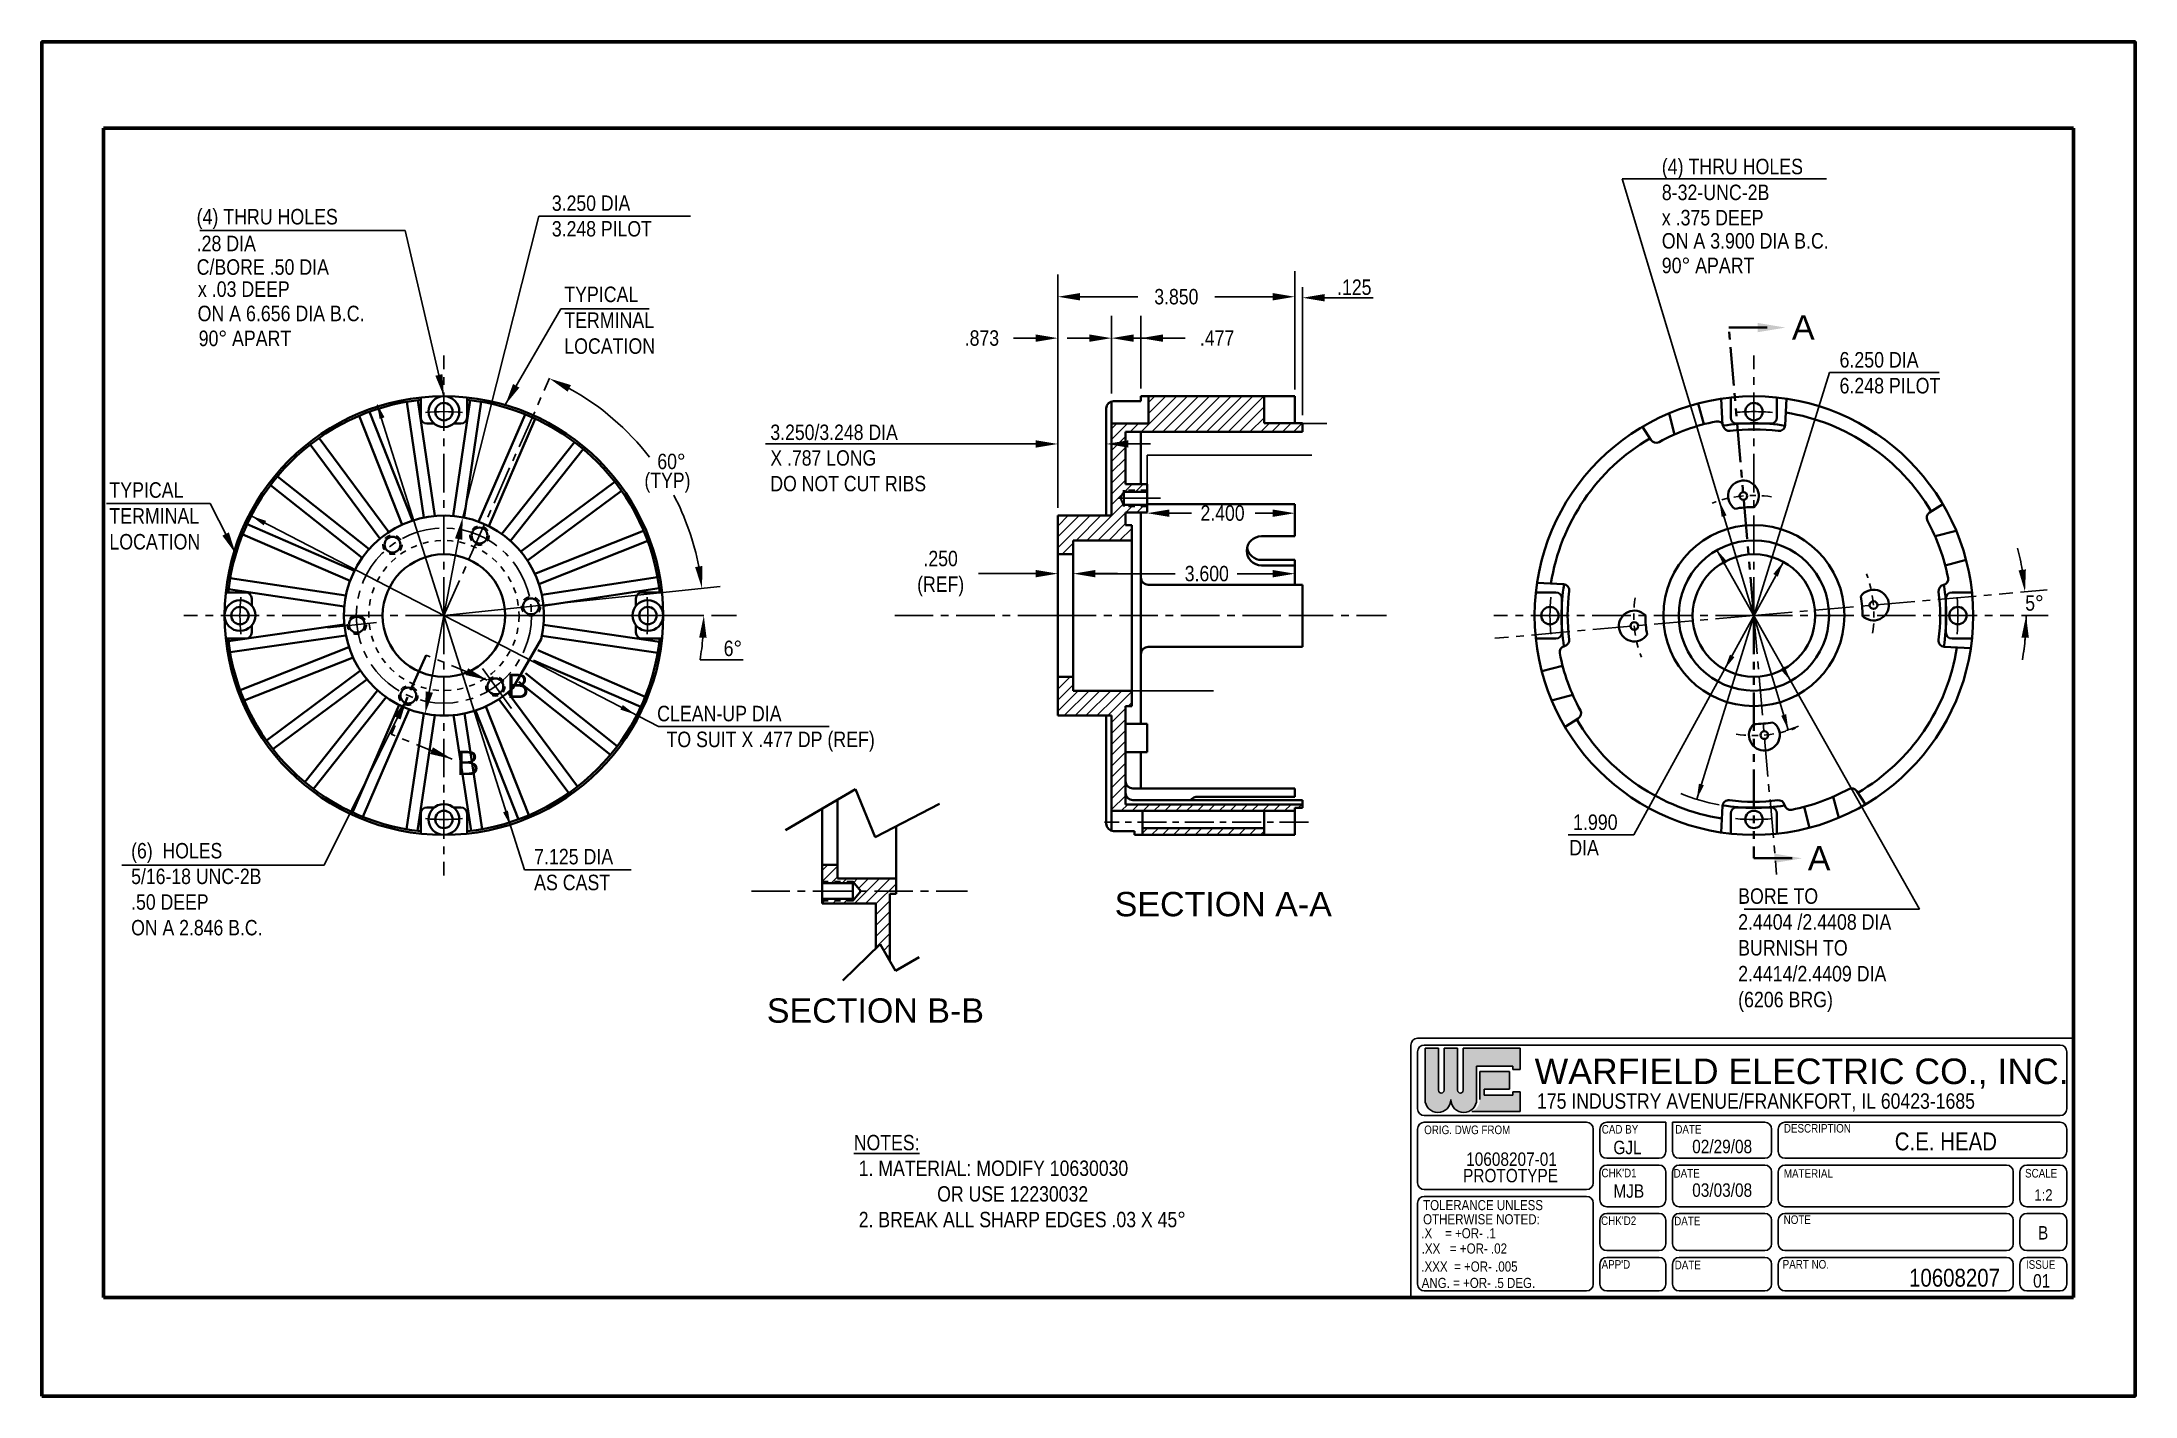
# Model space of a CAD drawing. Header units: inches. Extents: x 47.4 to 81.4, y -26.1 to -4.1.
import ezdxf
from ezdxf.enums import TextEntityAlignment as Align

# ---------------------------------------------------------------- set-up
doc = ezdxf.new("R2010")
doc.units = ezdxf.units.IN
doc.header["$LTSCALE"] = 0.5
doc.header["$MEASUREMENT"] = 0
for name, pattern in [('CENTER', [2, 1.25, -0.25, 0.25, -0.25]), ('HIDDEN2', [0.1875, 0.125, -0.0625]), ('PHANTOM', [2.5, 1.25, -0.25, 0.25, -0.25, 0.25, -0.25])]:
    doc.linetypes.add(name, pattern=pattern)
for name, color, linetype in [('5', 5, 'Continuous'), ('6', 6, 'Continuous'), ('CENTER', 1, 'CENTER'), ('DIM', 1, 'Continuous'), ('HIDDEN', 2, 'HIDDEN2'), ('TBLK', 8, 'Continuous'), ('TXT', 2, 'Continuous')]:
    doc.layers.add(name, color=color, linetype=linetype)
for name, color, linetype, lineweight in [('BOARDER', 8, 'Continuous', 60), ('CUT', 3, 'PHANTOM', 40), ('OBJ', 7, 'Continuous', 40)]:
    doc.layers.add(name, color=color, linetype=linetype, lineweight=lineweight)
doc.styles.get("Standard").update_dxf_attribs({"font": 'techl___.ttf'})
doc.styles.add('STYLE2', font='sanss___.ttf')
doc.dimstyles.new('2X WEC-ID', dxfattribs={"dimscale": 2, "dimtxt": 0.125, "dimasz": 0.18, "dimexe": 0.18, "dimexo": 0.0625, "dimgap": 0.09, "dimtad": 0, "dimtih": 1, "dimtoh": 1, "dimdec": 3, "dimzin": 4, "dimdsep": 46, "dimtxsty": 'Standard', "dimcen": 0, "dimse1": 1, "dimse2": 1, "dimadec": 0, "dimazin": 0, "dimtfac": 1, "dimtdec": 3, "dimtofl": 0, "dimtmove": 0, "dimatfit": 2, "dimfxl": 1, "dimtolj": 1, "dimtzin": 0, "dimarcsym": 0})
doc.dimstyles.new('2XSTANDARD', dxfattribs={"dimscale": 2, "dimtxt": 0.125, "dimasz": 0.18, "dimexe": 0.18, "dimexo": 0.0625, "dimgap": 0.09, "dimtad": 0, "dimtih": 1, "dimtoh": 1, "dimdec": 3, "dimzin": 4, "dimdsep": 46, "dimtxsty": 'Standard', "dimcen": -0.25, "dimclrd": 256, "dimclre": 256, "dimclrt": 256, "dimadec": 0, "dimazin": 0, "dimtfac": 1, "dimtdec": 3, "dimtofl": 0, "dimtmove": 0, "dimatfit": 3, "dimfxl": 1, "dimtolj": 1, "dimtzin": 4, "dimarcsym": 0})
doc.dimstyles.get("Standard").update_dxf_attribs({"dimtxt": 0.125, "dimasz": 0.18, "dimexe": 0.18, "dimexo": 0.0625, "dimgap": 0.09, "dimtad": 0, "dimtih": 1, "dimtoh": 1, "dimdec": 3, "dimzin": 4, "dimdsep": 46, "dimtxsty": 'Standard', "dimcen": 0, "dimadec": 0, "dimazin": 0, "dimtfac": 1, "dimtdec": 3, "dimtofl": 0, "dimtmove": 0, "dimatfit": 2, "dimfxl": 1, "dimtolj": 1, "dimtzin": 0, "dimarcsym": 0})
pattern_1 = [(45, (45.13288, -26.56374), (-0.08838835, 0.08838835), [])]

# ---------------------------------------------------------------- blocks, each defined once
blk = doc.blocks.new('*D0')
at = {"layer": 'DEFPOINTS', "color": 0}
for p in [(64.809, -8.951), (64.809, -9.974), (63.936, -11.833)]:
    blk.add_point(p, dxfattribs=at)
at = {"layer": 'DIM', "lineweight": -2}
for p, q in [((63.936, -11.708), (63.936, -8.591)), ((64.809, -9.849), (64.809, -8.591)), ((63.576, -8.951), (63.216, -8.951)), ((65.169, -8.951), (65.529, -8.951))]:
    blk.add_line(p, q, dxfattribs=at)
at = {"layer": 'DIM'}
for points in [[(63.576, -8.891), (63.576, -9.011), (63.936, -8.951)], [(65.169, -8.891), (65.169, -9.011), (64.809, -8.951)]]:
    blk.add_solid(points, dxfattribs=at)
at = {"layer": 'DIM', "insert": (62.703, -8.951), "char_height": 0.25, "attachment_point": 5}
blk.add_mtext('\\A1;.873', dxfattribs=at)
blk = doc.blocks.new('*D1')
at = {"layer": 'DEFPOINTS', "color": 0}
for p in [(64.723, -10.67), (63.936, -11.833), (64.723, -11.833)]:
    blk.add_point(p, dxfattribs=at)
at = {"layer": 'DIM', "lineweight": -2}
for p, q in [((63.936, -11.708), (63.936, -10.31)), ((64.723, -11.708), (64.723, -10.31)), ((63.576, -10.67), (63.216, -10.67)), ((65.083, -10.67), (65.443, -10.67))]:
    blk.add_line(p, q, dxfattribs=at)
at = {"layer": 'DIM'}
for points in [[(63.576, -10.61), (63.576, -10.73), (63.936, -10.67)], [(65.083, -10.61), (65.083, -10.73), (64.723, -10.67)]]:
    blk.add_solid(points, dxfattribs=at)
at = {"layer": 'DIM', "insert": (59.267, -10.899), "char_height": 0.25, "attachment_point": 4}
blk.add_mtext('\\A1;3.250/3.248 DIA\\PX .787 LONG\\PDO NOT CUT RIBS', dxfattribs=at)
blk = doc.blocks.new('*D2')
at = {"layer": 'DEFPOINTS', "color": 0}
for p in [(63.936, -12.777), (64.186, -12.777), (63.936, -13.108)]:
    blk.add_point(p, dxfattribs=at)
at = {"layer": 'DIM', "lineweight": -2}
for p, q in [((63.576, -12.777), (62.65, -12.777)), ((64.546, -12.777), (64.906, -12.777))]:
    blk.add_line(p, q, dxfattribs=at)
at = {"layer": 'DIM'}
for points in [[(63.576, -12.717), (63.576, -12.837), (63.936, -12.777)], [(64.546, -12.717), (64.546, -12.837), (64.186, -12.777)]]:
    blk.add_solid(points, dxfattribs=at)
at = {"layer": 'DIM', "insert": (62.033, -12.777), "char_height": 0.25, "attachment_point": 5}
blk.add_mtext('\\A1;.250\\P(REF)', dxfattribs=at)
blk = doc.blocks.new('*D3')
at = {"layer": 'DEFPOINTS', "color": 0}
for p in [(54.27, -11.862), (54.27, -11.862), (53.659, -15.054)]:
    blk.add_point(p, dxfattribs=at)
at = {"layer": 'DIM', "color": 0, "lineweight": -2}
blk.add_line((53.727, -14.7), (54.203, -12.215), dxfattribs=at)
at = {"layer": 'DIM', "color": 0}
for points in [[(54.144, -12.204), (54.261, -12.227), (54.27, -11.862)], [(53.668, -14.689), (53.786, -14.711), (53.659, -15.054)]]:
    blk.add_solid(points, dxfattribs=at)
at = {"layer": 'DIM', "color": 0, "insert": (55.718, -6.968), "char_height": 0.25, "attachment_point": 4}
blk.add_mtext('\\A1;3.250 DIA\\P3.248 PILOT', dxfattribs=at)
blk = doc.blocks.new('*D4')
at = {"layer": 'DEFPOINTS', "color": 0}
for p in [(65.286, -8.951), (64.809, -9.974), (65.286, -9.895)]:
    blk.add_point(p, dxfattribs=at)
at = {"layer": 'DIM', "lineweight": -2}
for p, q in [((64.809, -9.849), (64.809, -8.591)), ((65.286, -9.77), (65.286, -8.591)), ((64.449, -8.951), (64.089, -8.951)), ((65.646, -8.951), (66.006, -8.951))]:
    blk.add_line(p, q, dxfattribs=at)
at = {"layer": 'DIM'}
for points in [[(64.449, -8.891), (64.449, -9.011), (64.809, -8.951)], [(65.646, -8.891), (65.646, -9.011), (65.286, -8.951)]]:
    blk.add_solid(points, dxfattribs=at)
at = {"layer": 'DIM', "insert": (66.522, -8.951), "char_height": 0.25, "attachment_point": 5}
blk.add_mtext('\\A1;.477', dxfattribs=at)
blk = doc.blocks.new('*D5')
at = {"layer": 'DEFPOINTS', "color": 0}
for p in [(67.786, -8.279), (67.786, -9.895), (63.936, -11.833)]:
    blk.add_point(p, dxfattribs=at)
at = {"layer": 'DIM', "lineweight": -2}
for p, q in [((63.936, -11.708), (63.936, -7.919)), ((67.786, -9.77), (67.786, -7.919)), ((64.296, -8.279), (65.233, -8.279)), ((67.426, -8.279), (66.488, -8.279))]:
    blk.add_line(p, q, dxfattribs=at)
at = {"layer": 'DIM'}
for points in [[(64.296, -8.219), (64.296, -8.339), (63.936, -8.279)], [(67.426, -8.219), (67.426, -8.339), (67.786, -8.279)]]:
    blk.add_solid(points, dxfattribs=at)
at = {"layer": 'DIM', "insert": (65.861, -8.279), "char_height": 0.25, "attachment_point": 5}
blk.add_mtext('\\A1;3.850', dxfattribs=at)

msp = doc.modelspace()

# ---------------------------------------------------------------- hatches: boundary and pattern name
at = {"layer": '5'}
h = msp.add_hatch(dxfattribs=at)
h.set_pattern_fill('ANSI31', color=256, style=0)
h.set_pattern_definition(pattern_1)
h.paths.add_polyline_path([(65.4107, -9.8952), (65.4107, -10.3399), (64.8087, -10.3399), (64.8087, -11.8327), (63.9357, -11.8327), (63.9357, -12.4627), (64.1857, -12.4627), (64.1857, -12.2372), (64.8397, -12.2372), (64.8397, -12.1904), (64.9247, -12.1904), (64.9247, -12.2372), (65.1357, -12.2372), (65.1357, -11.9871), (65.0357, -11.9871), (65.0357, -11.7822), (65.3857, -11.7822), (65.3857, -11.6567), (65.0107, -11.6567), (65.0107, -11.4493), (65.3857, -11.4493), (65.3857, -11.3239), (65.0357, -11.3239), (65.0357, -10.4744), (67.9107, -10.4744), (67.9107, -10.3327), (67.2857, -10.3327), (67.2857, -9.8952)])
h = msp.add_hatch(dxfattribs=at)
h.set_pattern_fill('ANSI31', color=256, style=0)
h.set_pattern_definition(pattern_1)
h.paths.add_polyline_path([(64.1857, -14.6782), (64.1857, -14.4527), (63.9357, -14.4527), (63.9357, -15.0827), (64.8087, -15.0827), (64.8087, -16.6291), (67.7857, -16.6291), (67.7857, -16.5827), (67.9107, -16.5827), (67.9107, -16.5244), (65.0357, -16.5244), (65.0357, -14.9282), (65.1357, -14.9282), (65.1357, -14.6782), (64.9247, -14.6782), (64.9247, -14.8084), (64.8397, -14.8084), (64.8397, -14.6782)])
h = msp.add_hatch(dxfattribs=at)
h.set_pattern_fill('ANSI31', color=256, style=0)
h.set_pattern_definition(pattern_1)
h.paths.add_polyline_path([(67.2857, -17.0202), (67.2857, -16.9113), (65.3087, -16.9113), (65.3087, -17.0202)])
h = msp.add_hatch(dxfattribs=at)
h.set_pattern_fill('ANSI31', color=256, style=0)
h.set_pattern_definition([(45, (45.13288, -1.10855), (-0.08838835, 0.08838835), [])])
h.paths.add_polyline_path([(60.3583, -17.5053), (60.1083, -17.5053), (60.1083, -17.8048), (60.6083, -17.8048), (60.6083, -17.7771), (60.7357, -17.9333), (60.6083, -18.0896), (60.6083, -18.0618), (60.1083, -18.0618), (60.1083, -18.1353), (60.9813, -18.1353), (60.9813, -18.864), (61.0499, -18.7973), (61.2083, -19.0724), (61.2083, -17.9808), (61.3083, -17.9808), (61.3083, -17.7308), (61.0123, -17.7308), (60.3583, -17.7308)])
at = {"layer": '6'}
h = msp.add_hatch(color=256, dxfattribs=at)
h.paths.add_polyline_path([(70.5201, -20.4856), (70.5201, -21.1691, -1), (70.4283, -21.1691), (70.4283, -20.4856), (70.2101, -20.4856), (70.2101, -21.1691, -1), (70.1183, -21.1691), (70.1183, -20.4856), (69.9001, -20.4856), (69.9001, -21.3211, 1), (70.3192, -21.3211, 0.9999997), (70.7384, -21.3211), (70.7384, -20.7778), (71.3281, -20.7778), (71.3281, -20.8323), (71.4479, -20.8323), (71.4479, -20.4856)])
h.paths.add_polyline_path([(70.8605, -21.2467), (70.8605, -21.1503), (71.2735, -21.1503), (71.2735, -20.8636), (70.7895, -20.8636), (70.7895, -21.3211, -0.3023722), (70.6608, -21.5145), (71.4479, -21.5145), (71.4479, -21.1922), (71.3281, -21.1922), (71.3281, -21.2467)])

# ---------------------------------------------------------------- linework, layer by layer
at = {"layer": '5'}
for p, q in [((65.4107, -9.9138), (65.4127, -9.9119)), ((64.8432, -14.8084), (64.9247, -14.7268))]:
    msp.add_line(p, q, dxfattribs=at)
at = {"layer": '6'}
for p, q in [((69.9001, -20.4856), (69.9001, -21.3211)), ((70.1183, -20.4856), (69.9001, -20.4856)), ((70.0112, -20.4856), (69.9001, -20.4856)), ((70.1183, -20.4856), (70.1183, -21.1691)), ((70.2101, -20.4856), (70.2101, -21.1691)), ((70.4283, -20.4856), (70.2101, -20.4856)), ((70.4283, -20.4856), (70.4283, -21.1691)), ((70.5201, -20.4856), (70.5201, -21.1691)), ((71.4479, -20.4856), (70.5201, -20.4856)), ((71.4479, -20.4856), (71.4479, -20.8323)), ((70.7384, -20.7778), (70.7384, -21.3211)), ((71.3281, -20.7778), (70.7384, -20.7778)), ((70.7895, -20.8636), (70.7895, -21.3211)), ((71.2735, -20.8636), (70.7895, -20.8636)), ((71.2735, -20.8636), (71.2735, -21.1503)), ((71.3281, -20.7778), (71.3281, -20.8323)), ((71.4479, -20.8323), (71.3281, -20.8323)), ((71.2735, -21.1503), (70.8605, -21.1503)), ((70.8605, -21.1503), (70.8605, -21.2467)), ((71.3281, -21.2467), (70.8605, -21.2467)), ((71.4479, -21.1922), (71.3281, -21.1922)), ((71.3281, -21.1922), (71.3281, -21.2467)), ((71.4479, -21.1922), (71.4479, -21.5145)), ((70.6608, -21.5145), (71.4479, -21.5145))]:
    msp.add_line(p, q, dxfattribs=at)
for centre, radius, end in [((70.1097, -21.3211), 0.2096, 360), ((70.1642, -21.1691), 0.0459, 0), ((70.5288, -21.3211), 0.2096, 0), ((70.4742, -21.1691), 0.0459, 0)]:
    msp.add_arc(centre, radius, 180, end, dxfattribs=at)
at = {"layer": 'BOARDER'}
for p, q in [((80.4342, -5.538), (48.4342, -5.538)), ((48.4342, -5.538), (48.4342, -24.538)), ((80.4342, -24.538), (80.4342, -5.538)), ((48.4342, -24.538), (80.4342, -24.538))]:
    msp.add_line(p, q, dxfattribs=at)
msp.add_lwpolyline([(47.4342, -26.138), (81.4342, -26.138), (81.4342, -4.138), (47.4342, -4.138)], close=True, dxfattribs=at)
at = {"layer": 'CENTER'}
for p, q in [((61.2875, -13.4577), (63.9357, -13.4577)), ((63.9357, -13.4577), (67.7857, -13.4577)), ((67.7857, -13.4577), (69.2764, -13.4577)), ((58.9581, -17.9333), (62.4713, -17.9333))]:
    msp.add_line(p, q, dxfattribs=at)
msp.add_circle((53.9647, -13.4577), 1.4228, dxfattribs=at)
msp.add_arc((75.2421, -13.4577), 3.3125, 84.80383, 95.19617, dxfattribs=at)
at = {"layer": 'CENTER', "ltscale": 0.25}
for start, end in [(81.54776, 110.3382), (351.54776, 20.3382), (171.54776, 200.3382), (261.54776, 290.3382)]:
    msp.add_arc((75.2421, -13.4577), 1.95, start, end, dxfattribs=at)
at = {"layer": 'CUT'}
for p, q in [((75.2421, -13.4577), (74.8329, -8.7799)), ((74.8329, -8.7799), (75.482, -8.7799)), ((75.2421, -13.4577), (75.2421, -17.4011)), ((53.6784, -14.1008), (53.1067, -15.3847)), ((75.2421, -17.4011), (75.8644, -17.4011))]:
    msp.add_line(p, q, dxfattribs=at)
for points in [[(75.3055, -8.7049), (75.3055, -8.8549), (75.7555, -8.7799)], [(75.5739, -17.3261), (75.5739, -17.4761), (76.0239, -17.4011)]]:
    msp.add_solid(points, dxfattribs=at)
at = {"layer": 'DIM', "color": 1}
for p, q in [((75.801, -15.3128), (73.104, -6.3609)), ((76.4221, -6.3609), (73.104, -6.3609)), ((74.3133, -16.4415), (76.4709, -9.5102)), ((76.4709, -9.5102), (78.2535, -9.5102)), ((52.8801, -10.0381), (55.2749, -17.5884)), ((50.834, -11.8378), (57.4503, -15.2612)), ((74.6426, -12.3946), (77.931, -18.2259)), ((75.7201, -12.585), (73.2901, -17.0217)), ((79.573, -13.0788), (80.0047, -13.041)), ((52.8707, -13.5727), (52.0751, -13.6563)), ((79.5896, -13.4577), (80.0229, -13.4577)), ((54.5896, -14.3178), (55.0598, -14.965)), ((57.4503, -15.2612), (60.2208, -15.2612)), ((72.224, -17.0217), (73.2901, -17.0217)), ((55.2749, -17.5884), (57.0069, -17.5884)), ((75.0835, -18.2259), (77.931, -18.2259))]:
    msp.add_line(p, q, dxfattribs=at)
at = {"layer": 'DIM'}
for p, q in [((54.2702, -11.8617), (55.505, -6.968)), ((55.505, -6.968), (57.9687, -6.968)), ((67.7857, -8.6499), (67.7857, -7.8609)), ((67.9107, -10.203), (67.9107, -8.122)), ((67.7857, -9.7869), (67.7857, -8.4149)), ((67.7857, -9.7869), (67.7857, -8.4149)), ((68.2707, -8.2947), (69.0555, -8.2947)), ((64.8087, -9.8494), (64.8087, -9.088)), ((64.8087, -9.8145), (64.8087, -9.088)), ((67.9107, -10.3399), (68.3065, -10.3399)), ((63.2157, -10.6701), (59.1872, -10.6701)), ((65.3857, -10.8498), (68.0605, -10.8498)), ((65.3857, -11.3239), (65.3857, -10.8498)), ((64.9168, -11.553), (65.6037, -11.553)), ((65.7457, -11.7946), (66.1057, -11.7946)), ((67.4257, -11.7946), (67.1404, -11.7946)), ((64.5457, -12.7775), (65.8438, -12.7775)), ((67.4257, -12.7775), (66.8497, -12.7775)), ((53.9647, -13.4577), (58.4533, -12.9859)), ((53.9647, -13.4577), (58.1871, -13.4577)), ((58.3121, -13.4577), (58.7176, -13.4577)), ((58.1246, -14.1744), (58.8266, -14.1744)), ((65.1357, -14.6782), (66.4665, -14.6782))]:
    msp.add_line(p, q, dxfattribs=at)
at = {"layer": 'DIM', "color": 1, "linetype": 'CENTER'}
for p, q in [((53.9647, -13.4577), (53.9647, -9.2353)), ((75.2421, -13.4577), (75.2421, -9.2353)), ((53.9647, -13.4577), (55.6821, -9.6003)), ((75.2421, -13.4577), (79.4485, -13.0897)), ((53.9647, -13.4577), (49.7423, -13.4577)), ((53.9647, -13.4577), (53.9647, -17.6801)), ((75.2421, -13.4577), (71.0197, -13.4577)), ((75.2421, -13.4577), (71.0358, -13.8257)), ((75.2421, -13.4577), (75.6101, -17.664)), ((75.2421, -13.4577), (79.4646, -13.4577))]:
    msp.add_line(p, q, dxfattribs=at)
at = {"layer": 'DIM', "color": 1, "linetype": 'CENTER', "ltscale": 0.75}
msp.add_line((68.0059, -16.8119), (64.6939, -16.8119), dxfattribs=at)
at = {"layer": 'DIM'}
for radius, start, end in [(4.2151, 37.59294, 61.10507), (4.2151, 10.89493, 27.65307), (4.2211, 350.22409, 355.11204)]:
    msp.add_arc((53.9647, -13.4577), radius, start, end, dxfattribs=at)
at = {"layer": 'DIM', "color": 1}
for centre, radius, start, end in [((53.9647, -13.4577), 3.3125, 84.80383, 95.19617), ((75.2421, -13.4577), 3.3125, 84.80383, 95.19617), ((75.2421, -13.4577), 4.4208, 9.6671, 14.3342), ((53.9647, -13.4577), 3.3125, 174.80383, 185.19617), ((53.9647, -13.4577), 3.3125, 354.80383, 5.19617), ((75.2421, -13.4577), 3.3125, 174.80383, 185.19617), ((75.2421, -13.4577), 3.3125, 354.80383, 5.19617), ((75.2421, -13.4577), 4.4208, 350.65803, 360), ((75.2421, -13.4577), 4.4208, 350.6658, 355.3329), ((75.2421, -13.4577), 1.9375, 285.50771, 291.90405), ((75.2421, -13.4577), 3.125, 247.71936, 259.55317), ((53.9647, -13.4577), 3.3125, 264.80383, 275.19617), ((75.2421, -13.4577), 3.3125, 264.80383, 275.19617)]:
    msp.add_arc(centre, radius, start, end, dxfattribs=at)
at = {"layer": 'DIM'}
for points in [[(68.2707, -8.2347), (68.2707, -8.3547), (67.9107, -8.2947)], [(55.9748, -9.821), (56.0282, -9.7136), (55.6792, -9.607)], [(65.7457, -11.7346), (65.7457, -11.8546), (65.3857, -11.7946)], [(67.4257, -11.7346), (67.4257, -11.8546), (67.7857, -11.7946)], [(58.1632, -12.6522), (58.0445, -12.6698), (58.1567, -13.0171)], [(67.4257, -12.7175), (67.4257, -12.8375), (67.7857, -12.7775)], [(58.1106, -13.8148), (58.2304, -13.8199), (58.1859, -13.4577)]]:
    msp.add_solid(points, dxfattribs=at)
at = {"layer": 'DIM', "color": 1}
for points in [[(52.9205, -10.2648), (52.9997, -10.2366), (52.8757, -10.0132)], [(51.0371, -11.9928), (51.0763, -11.9186), (50.834, -11.8378)], [(74.7183, -11.8556), (74.7985, -11.8305), (74.6832, -11.6026)], [(74.742, -12.6299), (74.8129, -12.585), (74.6426, -12.3946)], [(75.558, -12.7825), (75.6308, -12.8244), (75.7201, -12.585)], [(79.6596, -12.7077), (79.5406, -12.723), (79.6461, -13.0724)], [(79.5883, -13.815), (79.7082, -13.8198), (79.6629, -13.4577)], [(74.9263, -14.1329), (74.8535, -14.091), (74.7642, -14.3304)], [(75.7423, -14.2854), (75.6713, -14.3304), (75.8416, -14.5208)], [(56.8702, -14.9111), (56.8309, -14.9853), (57.0733, -15.0661)], [(75.7659, -15.0598), (75.6858, -15.0848), (75.801, -15.3128)], [(74.4296, -16.214), (74.3495, -16.1886), (74.3133, -16.4415)], [(55.0045, -16.6258), (54.9253, -16.6539), (55.0493, -16.8773)]]:
    msp.add_solid(points, dxfattribs=at)
at = {"layer": 'HIDDEN'}
for p, q in [((64.9514, -11.553), (65.0107, -11.4193)), ((64.9514, -11.553), (65.0107, -11.6867)), ((65.3857, -11.4193), (65.0107, -11.4193)), ((65.3857, -11.6867), (65.0107, -11.6867)), ((60.1083, -17.7771), (60.6083, -17.7771)), ((60.1083, -18.0896), (60.6083, -18.0896))]:
    msp.add_line(p, q, dxfattribs=at)
for centre, radius in [((53.9647, -13.4577), 1.2205), ((53.1284, -12.3067), 0.1562), ((54.5434, -12.1579), 0.1562), ((55.3797, -13.309), 0.1562), ((52.5498, -13.6064), 0.1562), ((53.386, -14.7574), 0.1562), ((54.801, -14.6087), 0.1562)]:
    msp.add_circle(centre, radius, dxfattribs=at)
at = {"layer": 'OBJ'}
for p, q in [((52.7533, -10.1474), (53.4521, -11.9157)), ((53.363, -9.9844), (53.6396, -11.8655)), ((53.5411, -9.9582), (53.8177, -11.8394)), ((53.5897, -10.2399), (53.5897, -9.915)), ((54.3927, -9.9588), (54.1137, -11.8395)), ((54.5708, -9.9852), (54.2918, -11.866)), ((54.3397, -10.2399), (54.3397, -9.915)), ((55.2837, -10.1888), (54.5275, -11.9332)), ((64.7227, -10.0944), (64.7227, -11.8327)), ((64.8087, -9.9793), (64.8087, -11.8327)), ((64.8427, -9.9744), (65.2857, -9.9744)), ((67.7857, -9.8952), (65.2857, -9.8952)), ((65.2857, -9.9744), (65.2857, -9.8952)), ((65.2857, -9.9744), (65.2857, -9.9744)), ((65.4107, -9.8952), (65.4107, -10.3399)), ((67.2857, -9.8952), (67.2857, -10.3327)), ((67.7857, -9.8952), (67.7857, -10.3327)), ((73.9533, -10.5151), (73.8635, -10.1728)), ((74.427, -10.3503), (74.3381, -10.0118)), ((74.7112, -9.935), (74.7342, -10.3648)), ((74.8671, -10.2399), (74.8671, -9.915)), ((74.8671, -10.2399), (74.8671, -9.915)), ((75.6171, -10.2399), (75.6171, -9.915)), ((75.6171, -10.2399), (75.6171, -9.915)), ((75.773, -9.935), (75.7501, -10.3648)), ((52.5859, -10.2135), (53.2847, -11.9818)), ((53.6897, -10.3399), (53.808, -10.3399)), ((54.1215, -10.3399), (54.2397, -10.3399)), ((55.4489, -10.2604), (54.6926, -12.0048)), ((65.4107, -10.3399), (64.8087, -10.3399)), ((67.9107, -10.4744), (65.0357, -10.4744)), ((65.0357, -10.4744), (65.0357, -11.3239)), ((65.2857, -10.4744), (65.2857, -11.3239)), ((67.9107, -10.3327), (67.2857, -10.3327)), ((67.9107, -10.3399), (67.9107, -10.4744)), ((73.432, -10.3893), (73.5692, -10.6047)), ((74.9671, -10.3399), (75.5171, -10.3399)), ((74.9671, -10.3399), (75.5171, -10.3399)), ((51.7932, -10.6809), (52.9259, -12.2081)), ((51.9378, -10.5737), (53.0705, -12.1009)), ((56.0848, -10.6415), (54.9029, -12.1308)), ((56.2258, -10.7534), (55.0438, -12.2427)), ((51.2605, -11.1966), (52.7498, -12.3786)), ((51.1486, -11.3376), (52.6379, -12.5196)), ((56.7415, -11.2862), (55.2143, -12.4189)), ((56.8487, -11.4308), (55.3215, -12.5634)), ((65.0107, -11.4193), (65.0107, -11.6867)), ((65.3857, -11.4493), (65.0107, -11.4493)), ((65.3857, -11.3239), (65.0357, -11.3239)), ((65.3857, -11.3239), (65.3857, -11.7822)), ((63.9357, -11.8327), (63.9357, -15.0827)), ((63.9357, -11.8327), (64.8087, -11.8327)), ((65.3857, -11.6567), (65.0107, -11.6567)), ((65.3857, -11.7822), (65.0357, -11.7822)), ((65.0357, -11.7822), (65.0357, -11.9871)), ((65.2857, -11.7822), (65.2857, -14.0847)), ((67.7857, -11.6476), (65.3857, -11.6476)), ((67.7857, -11.6476), (67.7857, -12.1688)), ((78.3105, -11.6476), (78.0951, -11.7848)), ((50.6958, -12.1387), (52.4403, -12.8949)), ((50.7674, -11.9735), (52.5119, -12.7298)), ((57.2089, -12.0789), (55.4406, -12.7777)), ((64.1857, -12.2372), (64.1857, -14.6782)), ((64.8397, -12.2372), (64.1857, -12.2372)), ((65.1357, -12.2372), (64.8397, -12.2372)), ((65.1357, -11.9871), (65.0357, -11.9871)), ((65.1357, -11.9871), (65.1357, -14.9282)), ((67.7857, -12.1688), (67.2426, -12.1688)), ((78.1847, -12.1688), (78.527, -12.079)), ((57.275, -12.2463), (55.5067, -12.9451)), ((63.9357, -12.4627), (64.1857, -12.4627)), ((67.7857, -12.5537), (67.2426, -12.5537)), ((67.7857, -12.5537), (67.7857, -12.9589)), ((78.3495, -12.6425), (78.688, -12.5537)), ((50.4922, -12.8516), (52.373, -13.1306)), ((57.4344, -12.8358), (55.5549, -13.1233)), ((67.7857, -12.6425), (67.2426, -12.6425)), ((50.7432, -13.0827), (50.422, -13.0827)), ((50.4658, -13.0297), (52.3466, -13.3087)), ((50.8432, -13.2964), (50.8432, -13.1827)), ((57.4616, -13.0137), (55.5822, -13.3013)), ((57.0825, -13.1827), (57.0825, -13.3009)), ((57.1825, -13.0827), (57.5074, -13.0827)), ((67.9107, -12.9589), (65.4057, -12.9589)), ((67.9107, -13.9647), (67.9107, -12.9589)), ((72.0244, -13.0827), (71.6994, -13.0827)), ((72.0244, -13.0827), (71.6994, -13.0827)), ((71.7194, -12.9268), (72.1492, -12.9498)), ((72.1244, -13.7327), (72.1244, -13.1827)), ((72.1244, -13.7327), (72.1244, -13.1827)), ((78.3599, -13.1827), (78.3599, -13.7327)), ((78.3599, -13.1827), (78.3599, -13.7327)), ((78.4599, -13.0827), (78.7848, -13.0827)), ((78.4599, -13.0827), (78.7848, -13.0827)), ((50.7432, -13.8327), (50.422, -13.8327)), ((50.4644, -13.8741), (52.3461, -13.6014)), ((50.4902, -14.0522), (52.3719, -13.7795)), ((50.8432, -13.7327), (50.8432, -13.619)), ((55.0852, -14.6346), (55.5442, -13.8397)), ((57.4372, -14.0637), (55.5565, -13.7848)), ((57.4636, -13.8857), (55.5829, -13.6067)), ((57.0825, -13.6144), (57.0825, -13.7327)), ((57.1825, -13.8327), (57.5074, -13.8327)), ((72.0244, -13.8327), (71.6994, -13.8327)), ((72.0244, -13.8327), (71.6994, -13.8327)), ((78.4599, -13.8327), (78.7848, -13.8327)), ((78.4599, -13.8327), (78.7848, -13.8327)), ((50.6544, -14.6691), (52.4227, -13.9703)), ((50.7206, -14.8365), (52.4888, -14.1377)), ((57.162, -14.9418), (55.4176, -14.1856)), ((57.2336, -14.7767), (55.4892, -14.0205)), ((65.2857, -14.0847), (65.2857, -15.2166)), ((67.9107, -13.9647), (65.4057, -13.9647)), ((72.1348, -14.2729), (71.7962, -14.3617)), ((78.7648, -13.9886), (78.335, -13.9656)), ((51.0807, -15.4846), (52.6079, -14.3519)), ((51.188, -15.6292), (52.7151, -14.4965)), ((56.669, -15.7188), (55.1797, -14.5368)), ((56.7809, -15.5778), (55.2916, -14.3958)), ((63.9357, -14.4527), (64.1857, -14.4527)), ((51.7036, -16.1619), (52.8856, -14.6726)), ((51.8446, -16.2738), (53.0266, -14.7845)), ((52.4806, -16.655), (53.2368, -14.9105)), ((55.3435, -16.7018), (54.6447, -14.9336)), ((55.9916, -16.3417), (54.859, -14.8145)), ((56.1362, -16.2344), (55.0035, -14.7073)), ((64.8397, -14.6782), (64.1857, -14.6782)), ((65.1357, -14.6782), (64.8397, -14.6782)), ((65.0357, -14.9282), (65.0357, -16.5244)), ((65.1357, -14.9282), (65.0357, -14.9282)), ((72.2995, -14.7466), (71.9572, -14.8364)), ((52.6457, -16.7266), (53.402, -14.9821)), ((53.3587, -16.9302), (53.6376, -15.0494)), ((53.5367, -16.9566), (53.8157, -15.0758)), ((54.407, -16.9548), (54.1204, -15.0752)), ((54.585, -16.9277), (54.2983, -15.0481)), ((55.1761, -16.768), (54.4773, -14.9997)), ((63.9357, -15.0827), (64.8087, -15.0827)), ((64.7227, -15.0827), (64.7227, -16.8377)), ((64.8087, -15.0827), (64.8087, -16.9528)), ((65.3857, -15.2166), (65.0357, -15.2166)), ((65.3857, -15.6749), (65.3857, -15.2166)), ((72.1738, -15.2678), (72.3891, -15.1306)), ((65.3857, -15.6749), (65.0357, -15.6749)), ((65.2857, -15.6749), (65.2857, -16.2676)), ((59.5104, -16.9443), (60.6518, -16.2791)), ((60.6518, -16.2791), (60.9688, -17.0552)), ((67.7857, -16.2676), (65.1557, -16.2676)), ((67.7857, -16.4003), (67.7857, -16.2676)), ((77.0523, -16.5261), (76.915, -16.3107)), ((53.808, -16.5754), (53.6897, -16.5754)), ((54.2397, -16.5754), (54.1215, -16.5754)), ((60.1083, -16.5958), (60.1083, -18.1353)), ((60.3583, -16.4501), (60.3583, -17.7308)), ((60.9688, -17.0552), (62.0152, -16.5167)), ((67.7857, -16.6291), (64.8087, -16.6291)), ((67.9107, -16.5244), (65.0357, -16.5244)), ((67.9107, -16.4571), (65.1557, -16.4571)), ((65.3087, -17.0202), (65.3087, -16.6291)), ((66.2161, -16.4003), (67.7857, -16.4003)), ((67.2857, -17.0202), (67.2857, -16.6291)), ((67.7857, -16.5827), (67.9107, -16.5827)), ((67.7857, -16.5827), (67.7857, -17.0202)), ((67.9107, -16.5827), (67.9107, -16.4571)), ((74.7112, -16.9804), (74.7342, -16.5506)), ((75.5171, -16.5754), (74.9671, -16.5754)), ((75.5171, -16.5754), (74.9671, -16.5754)), ((76.0573, -16.565), (76.1461, -16.9036)), ((76.531, -16.4003), (76.6208, -16.7426)), ((53.5897, -16.6754), (53.5897, -17.0004)), ((54.3397, -16.6754), (54.3397, -17.0004)), ((61.3083, -16.8805), (61.3083, -17.9808)), ((64.8427, -16.9577), (65.1837, -16.9577)), ((65.1837, -16.9577), (65.1837, -17.0202)), ((67.2857, -16.9113), (65.3087, -16.9113)), ((74.8671, -16.6754), (74.8671, -17.0004)), ((74.8671, -16.6754), (74.8671, -17.0004)), ((75.6171, -16.6754), (75.6171, -17.0004)), ((75.6171, -16.6754), (75.6171, -17.0004)), ((67.7857, -17.0202), (65.1837, -17.0202)), ((60.1083, -17.5053), (60.3583, -17.5053)), ((60.1083, -17.8048), (60.6083, -17.8048)), ((61.0123, -17.7308), (60.3583, -17.7308)), ((60.6083, -18.0896), (60.6083, -17.7771)), ((60.6083, -17.7771), (60.7357, -17.9333)), ((60.7357, -17.9333), (60.6083, -18.0896)), ((61.3083, -17.7308), (61.0123, -17.7308)), ((61.2083, -17.9808), (61.2083, -19.0724)), ((61.3083, -17.9808), (61.2083, -17.9808)), ((60.1083, -18.0618), (60.6083, -18.0618)), ((60.1083, -18.1353), (60.9813, -18.1353)), ((60.9813, -18.1353), (60.9813, -18.864)), ((60.4455, -19.3846), (61.0499, -18.7973)), ((61.0499, -18.7973), (61.2978, -19.228)), ((61.2978, -19.228), (61.683, -19.0072))]:
    msp.add_line(p, q, dxfattribs=at)
for centre, radius in [((53.9647, -13.4577), 3.5625), ((53.9647, -10.1452), 0.25), ((53.9647, -10.1452), 0.1411), ((75.2421, -13.4577), 3.5625), ((75.2421, -10.1452), 0.1411), ((75.2421, -10.1452), 0.1411), ((75.0722, -11.5151), 0.0625), ((53.1284, -12.3067), 0.1285), ((54.5434, -12.1579), 0.1285), ((75.2421, -13.4577), 1.4705), ((75.2421, -13.4577), 1.2205), ((53.9647, -13.4577), 0.995), ((75.2421, -13.4577), 0.995), ((50.6522, -13.4577), 0.25), ((55.3797, -13.309), 0.1285), ((57.2772, -13.4577), 0.25), ((77.1847, -13.2877), 0.0625), ((50.6522, -13.4577), 0.1411), ((52.5498, -13.6064), 0.1285), ((57.2772, -13.4577), 0.1411), ((71.9296, -13.4577), 0.1411), ((73.2995, -13.6276), 0.0625), ((78.5546, -13.4577), 0.1411), ((54.801, -14.6087), 0.1285), ((53.386, -14.7574), 0.1285), ((75.4121, -15.4003), 0.0625), ((53.9647, -16.7702), 0.25), ((53.9647, -16.7702), 0.1411), ((75.2421, -16.7702), 0.1411)]:
    msp.add_circle(centre, radius, dxfattribs=at)
for centre, radius, start, end in [((53.9647, -13.4577), 3.525, 96.10685, 173.89315), ((53.9647, -13.4577), 3.525, 6.10685, 83.89315), ((64.8427, -10.0944), 0.12, 90, 180), ((75.2421, -13.4577), 3.3375, 30.405, 81.05658), ((53.6897, -10.2399), 0.1, 180, 270), ((54.2397, -10.2399), 0.1, 270, 0), ((75.2421, -13.4577), 3.2125, 101.00788, 118.65705), ((74.6478, -10.4025), 0.1, 12.7555, 101.00788), ((75.2421, -13.4577), 3.125, 80.6631, 99.18507), ((74.8429, -10.3583), 0.1, 192.7555, 277.34015), ((75.2421, -13.4577), 3.025, 82.49664, 97.34015), ((74.9671, -10.2399), 0.1, 180, 270), ((74.9671, -10.2399), 0.1, 180, 270), ((75.5171, -10.2399), 0.1, 270, 0), ((75.5171, -10.2399), 0.1, 270, 0), ((75.6502, -10.3595), 0.1, 262.49664, 356.93864), ((75.2421, -13.4577), 3.3375, 120.405, 171.05658), ((73.6536, -10.551), 0.1, 212.50512, 298.65705), ((75.0722, -11.5151), 0.25, 314.00241, 235.99759), ((53.9647, -13.4577), 1.625, 346.40493, 313.59507), ((75.241, -13.4452), 1.7503, 89.84261, 100.15739), ((78.1489, -11.8691), 0.1, 122.50512, 208.65705), ((67.2426, -12.4057), 0.2369, 90, 270), ((75.2421, -13.4577), 3.2125, 11.00788, 28.65705), ((67.2426, -12.3169), 0.2369, 190.80617, 270), ((65.4057, -12.8389), 0.12, 180, 270), ((78.2974, -12.8634), 0.1, 282.7555, 11.00788), ((50.7432, -13.1827), 0.1, 360, 90), ((57.1825, -13.1827), 0.1, 90, 180), ((72.0244, -13.1827), 0.1, 360, 90), ((72.0244, -13.1827), 0.1, 360, 90), ((75.2421, -13.4577), 3.125, 170.6631, 189.18507), ((72.1439, -13.0496), 0.1, 352.49664, 86.93864), ((75.2421, -13.4577), 3.025, 172.49664, 187.34015), ((77.1847, -13.2877), 0.25, 224.00241, 145.99759), ((75.2546, -13.4566), 1.7503, 359.84261, 10.15739), ((75.2421, -13.4577), 3.025, 352.49664, 7.34015), ((78.3415, -13.0584), 0.1, 102.7555, 187.34015), ((75.2421, -13.4577), 3.125, 350.6631, 9.18507), ((78.4599, -13.1827), 0.1, 90, 180), ((78.4599, -13.1827), 0.1, 90, 180), ((73.2995, -13.6276), 0.25, 44.00241, 325.99759), ((75.2297, -13.4588), 1.7503, 179.84261, 190.15739), ((53.9647, -13.4577), 3.525, 186.10685, 263.89315), ((50.7432, -13.7327), 0.1, 270, 0), ((53.9647, -13.4577), 3.525, 276.10685, 353.89315), ((57.1825, -13.7327), 0.1, 180, 270), ((72.0244, -13.7327), 0.1, 270, 0), ((72.0244, -13.7327), 0.1, 270, 0), ((72.1427, -13.8569), 0.1, 282.7555, 7.34015), ((78.3404, -13.8658), 0.1, 172.49664, 266.93864), ((78.4599, -13.7327), 0.1, 180, 270), ((78.4599, -13.7327), 0.1, 180, 270), ((65.4057, -14.0847), 0.12, 90, 180), ((72.1869, -14.052), 0.1, 102.7555, 191.00788), ((75.2421, -13.4577), 3.2125, 191.00788, 208.65705), ((75.2421, -13.4577), 3.3375, 300.405, 351.05658), ((75.2421, -13.4577), 3.3375, 210.405, 261.05658), ((72.3354, -15.0463), 0.1, 302.50512, 28.65705), ((75.4121, -15.4003), 0.25, 134.00241, 55.99759), ((75.2432, -13.4701), 1.7503, 269.84261, 280.15739), ((65.1557, -16.1476), 0.12, 180, 270), ((75.2421, -13.4577), 3.2125, 281.00788, 298.65705), ((76.8307, -16.3644), 0.1, 32.50512, 118.65705), ((53.6897, -16.6754), 0.1, 90, 180), ((54.2397, -16.6754), 0.1, 0, 90), ((65.1557, -16.3371), 0.12, 180, 270), ((66.2202, -16.5909), 0.1906, 91.24928, 134.86309), ((74.8341, -16.5559), 0.1, 82.49664, 176.93864), ((75.2421, -13.4577), 3.125, 260.6631, 279.18507), ((75.2421, -13.4577), 3.025, 262.49664, 277.34015), ((74.9671, -16.6754), 0.1, 90, 180), ((74.9671, -16.6754), 0.1, 90, 180), ((75.5171, -16.6754), 0.1, 0, 90), ((75.5171, -16.6754), 0.1, 0, 90), ((75.6414, -16.5571), 0.1, 12.7555, 97.34015), ((75.8364, -16.5129), 0.1, 192.7555, 281.00788), ((64.8427, -16.8377), 0.12, 180, 270)]:
    msp.add_arc(centre, radius, start, end, dxfattribs=at)
msp.add_point((75.2421, -13.4577), dxfattribs=at)
msp.add_point((75.2421, -13.4577), dxfattribs=at)
at = {"layer": 'TBLK'}
for p, q in [((80.4342, -20.3248), (69.7791, -20.3248)), ((69.67, -24.538), (69.67, -20.4339)), ((69.7791, -21.4715), (69.7791, -20.543)), ((80.216, -20.4339), (69.8883, -20.4339)), ((80.4342, -20.4339), (80.4342, -24.538)), ((69.8883, -21.5807), (80.216, -21.5807)), ((69.8883, -21.6898), (72.5236, -21.6898)), ((72.8509, -21.6898), (73.811, -21.6898)), ((73.811, -22.1656), (73.811, -21.6898)), ((73.9201, -21.6898), (75.4193, -21.6898)), ((73.9201, -22.1656), (73.9201, -21.6898)), ((75.7466, -21.6898), (80.216, -21.6898)), ((69.7791, -22.6741), (69.7791, -21.7989)), ((72.6327, -22.6741), (72.6327, -21.7989)), ((72.7418, -22.1656), (72.7418, -21.7989)), ((75.5284, -22.1656), (75.5284, -21.7989)), ((75.6375, -22.1656), (75.6375, -21.7989)), ((72.8509, -22.2747), (73.7019, -22.2747)), ((72.8509, -22.3838), (73.7019, -22.3838)), ((74.0292, -22.2747), (75.4193, -22.2747)), ((74.0292, -22.3838), (75.4193, -22.3838)), ((75.7466, -22.2747), (80.216, -22.2747)), ((75.7466, -22.3838), (79.3453, -22.3838)), ((79.6727, -22.3838), (80.216, -22.3838)), ((72.7418, -22.9516), (72.7418, -22.4929)), ((73.811, -22.9516), (73.811, -22.4929)), ((73.9201, -22.9516), (73.9201, -22.4929)), ((75.5284, -22.9516), (75.5284, -22.4929)), ((75.6375, -22.9516), (75.6375, -22.4929)), ((79.4544, -22.9516), (79.4544, -22.4929)), ((79.5635, -22.9516), (79.5635, -22.4929)), ((69.7791, -24.3198), (69.7791, -23.0015)), ((72.5236, -22.7832), (69.8883, -22.7832)), ((72.5236, -22.8924), (69.8883, -22.8924)), ((72.6327, -24.3198), (72.6327, -23.0015)), ((72.8509, -23.0607), (73.7019, -23.0607)), ((74.0292, -23.0607), (75.4193, -23.0607)), ((75.7466, -23.0607), (79.3453, -23.0607)), ((79.6727, -23.0607), (80.216, -23.0607)), ((72.7418, -23.6651), (72.7418, -23.279)), ((72.8509, -23.1698), (73.7019, -23.1698)), ((73.811, -23.6651), (73.811, -23.279)), ((73.9201, -23.6651), (73.9201, -23.279)), ((74.0292, -23.1698), (75.4193, -23.1698)), ((75.5284, -23.6651), (75.5284, -23.279)), ((75.6375, -23.6651), (75.6375, -23.279)), ((75.7466, -23.1698), (79.3453, -23.1698)), ((79.4544, -23.6651), (79.4544, -23.279)), ((79.5635, -23.6651), (79.5635, -23.279)), ((79.6727, -23.1698), (80.216, -23.1698)), ((72.8509, -23.7742), (73.7019, -23.7742)), ((74.0292, -23.7742), (75.4193, -23.7742)), ((75.7466, -23.7742), (79.3453, -23.7742)), ((79.6727, -23.7742), (80.216, -23.7742)), ((72.7418, -23.9925), (72.7418, -24.3198)), ((72.8509, -23.8834), (73.7019, -23.8834)), ((73.811, -24.3198), (73.811, -23.9925)), ((73.9201, -24.3198), (73.9201, -23.9925)), ((74.0292, -23.8834), (75.4193, -23.8834)), ((75.5284, -24.3198), (75.5284, -23.9925)), ((75.6375, -24.3198), (75.6375, -23.9925)), ((75.7466, -23.8834), (79.3453, -23.8834)), ((79.4544, -24.3198), (79.4544, -23.9925)), ((79.5635, -24.3198), (79.5635, -23.9925)), ((79.6727, -23.8834), (80.216, -23.8834)), ((69.7791, -24.538), (80.4342, -24.538))]:
    msp.add_line(p, q, dxfattribs=at)
at = {"layer": 'TBLK', "color": 8}
for p, q in [((80.3251, -20.543), (80.3251, -21.4715)), ((80.3251, -21.7989), (80.3251, -22.1656)), ((80.3251, -22.4929), (80.3251, -22.9516)), ((80.3251, -23.279), (80.3251, -23.6651)), ((80.3251, -23.9925), (80.3251, -24.3198)), ((72.5236, -24.4289), (69.8883, -24.4289)), ((73.7019, -24.4289), (72.8509, -24.4289)), ((75.4193, -24.4289), (74.0292, -24.4289)), ((79.3453, -24.4289), (75.7466, -24.4289)), ((80.216, -24.4289), (79.6727, -24.4289))]:
    msp.add_line(p, q, dxfattribs=at)
at = {"layer": 'TBLK'}
for centre, start, end in [((69.7791, -20.4339), 90, 180), ((69.8883, -20.543), 90, 180), ((80.216, -20.543), 0, 90), ((69.8883, -21.4715), 180, 270), ((69.8883, -21.7989), 90, 180), ((72.5236, -21.7989), 0, 90), ((72.8509, -21.7989), 90, 180), ((75.4193, -21.7989), 0, 90), ((75.7466, -21.7989), 90, 180), ((80.216, -21.4715), 270, 0), ((80.216, -21.7989), 0, 90), ((72.8509, -22.1656), 180, 270), ((72.8509, -22.4929), 90, 180), ((73.7019, -22.1656), 270, 0), ((73.7019, -22.4929), 0, 90), ((74.0292, -22.1656), 180, 270), ((74.0292, -22.4929), 90, 180), ((75.4193, -22.1656), 270, 0), ((75.4193, -22.4929), 360, 90), ((75.7466, -22.1656), 180, 270), ((75.7466, -22.4929), 90, 180), ((79.3453, -22.4929), 0, 90), ((79.6727, -22.4929), 90, 180), ((80.216, -22.1656), 270, 360), ((80.216, -22.4929), 0, 90), ((69.8883, -22.6741), 180, 270), ((72.5236, -22.6741), 270, 0), ((69.8883, -23.0015), 90, 180), ((72.5236, -23.0015), 0, 90), ((72.8509, -22.9516), 180, 270), ((73.7019, -22.9516), 270, 360), ((74.0292, -22.9516), 180, 270), ((75.4193, -22.9516), 270, 360), ((75.7466, -22.9516), 180, 270), ((79.3453, -22.9516), 270, 0), ((79.6727, -22.9516), 180, 270), ((80.216, -22.9516), 270, 0), ((72.8509, -23.279), 90, 180), ((73.7019, -23.279), 0, 90), ((74.0292, -23.279), 90, 180), ((75.4193, -23.279), 0, 90), ((75.7466, -23.279), 90, 180), ((79.3453, -23.279), 360, 90), ((79.6727, -23.279), 90, 180), ((80.216, -23.279), 0, 90), ((72.8509, -23.6651), 180, 270), ((73.7019, -23.6651), 270, 0), ((74.0292, -23.6651), 180, 270), ((75.4193, -23.6651), 270, 0), ((75.7466, -23.6651), 180, 270), ((79.3453, -23.6651), 270, 360), ((79.6727, -23.6651), 180, 270), ((80.216, -23.6651), 270, 0), ((72.8509, -23.9925), 90, 180), ((73.7019, -23.9925), 0, 90), ((74.0292, -23.9925), 90, 180), ((75.4193, -23.9925), 360, 90), ((75.7466, -23.9925), 90, 180), ((79.3453, -23.9925), 0, 90), ((79.6727, -23.9925), 90, 180), ((80.216, -23.9925), 360, 90), ((69.8883, -24.3198), 180, 270), ((72.5236, -24.3198), 270, 0), ((72.8509, -24.3198), 180, 270), ((73.7019, -24.3198), 270, 0), ((74.0292, -24.3198), 180, 270), ((75.4193, -24.3198), 270, 0), ((75.7466, -24.3198), 180, 270), ((79.3453, -24.3198), 270, 0), ((79.6727, -24.3198), 180, 270)]:
    msp.add_arc(centre, 0.1091, start, end, dxfattribs=at)
at = {"layer": 'TBLK', "color": 8}
msp.add_arc((80.216, -24.3198), 0.1091, 270, 360, dxfattribs=at)

# ---------------------------------------------------------------- texts
at = {"layer": 'DIM', "color": 1}
for s, p in [('(4) THRU HOLES', (73.7461, -6.2891)), ('8-32-UNC-2B', (73.7461, -6.7091)), ('(4) THRU HOLES ', (49.9482, -7.104)), ('x .375 DEEP', (73.7461, -7.1196)), ('.28 DIA', (49.9482, -7.5393)), ('ON A 3.900 DIA B.C.', (73.7461, -7.4964)), ('C/BORE .50 DIA ', (49.9482, -7.9217)), ('90%%D APART', (73.7461, -7.8961)), ('x .03 DEEP', (49.9687, -8.2806)), ('ON A 6.656 DIA B.C.', (49.964, -8.6761)), ('90%%D APART', (49.9812, -9.0808)), ('6.250 DIA', (76.6331, -9.4291)), ('6.248 PILOT', (76.6331, -9.8491)), (' CLEAN-UP DIA', (57.3479, -15.1754)), ('TO SUIT X .477 DP (REF)', (57.579, -15.5954)), ('1.990 ', (72.3056, -16.9402)), ('7.125 DIA', (55.4298, -17.4995)), (' DIA', (72.1627, -17.3537)), ('AS CAST', (55.4298, -17.9195))]:
    msp.add_text(s, height=0.252, dxfattribs=at).set_placement(p)
at = {"layer": 'DIM', "color": 1, "char_height": 0.252, "attachment_point": 1}
for s, insert, width in [('TYPICAL TERMINAL LOCATION', (55.9193, -8.1136), 2.548), ('TYPICAL TERMINAL LOCATION', (48.5308, -11.2924), 2.548), ('BORE TO  \\P2.4404 /2.4408 DIA \\PBURNISH TO \\P2.4414/2.4409 DIA\\P(6206 BRG)', (74.9859, -17.8887), 5.119215)]:
    msp.add_mtext(s, dxfattribs=dict(at, insert=insert, width=width))
at = {"layer": 'DIM', "char_height": 0.25, "attachment_point": 5}
for s, insert in [('\\A1;.125', (68.752, -8.1252)), ('60°', (57.6602, -10.9556)), ('(TYP)', (57.5953, -11.2993)), ('2.400', (66.6116, -11.7946)), ('\\A1;3.600', (66.3557, -12.7775)), ('6°', (58.6586, -13.9921))]:
    msp.add_mtext(s, dxfattribs=dict(at, insert=insert))
at = {"layer": 'DIM', "color": 1, "insert": (79.7987, -13.2551), "char_height": 0.25, "attachment_point": 5}
msp.add_mtext('5°', dxfattribs=at)
at = {"layer": 'DIM', "char_height": 0.25, "attachment_point": 1}
for s, insert, width in [('(6)  HOLES\\P5/16-18 UNC-2B\\P.50 DEEP\\PON A 2.846 B.C. ', (48.8846, -17.1524), 6.658561), ('{\\LNOTES:\\P} 1. MATERIAL: MODIFY 10630030\\P                 OR USE 12230032\\P 2. BREAK ALL SHARP EDGES .03 X 45°', (60.6229, -21.8941), 11.9032)]:
    msp.add_mtext(s, dxfattribs=dict(at, insert=insert, width=width))
at = {"layer": 'TBLK', "color": 254, "style": 'STYLE2'}
for s, height, p in [('A', 0.3952, (75.8601, -8.9732)), ('B', 0.3952, (54.9833, -14.7981)), ('B', 0.3952, (54.1719, -16.0503)), ('A', 0.3952, (76.1175, -17.597)), ('SECTION A-A', 0.3952, (64.8597, -18.3427)), ('SECTION B-B', 0.3952, (59.2095, -20.0714)), ('WARFIELD ELECTRIC CO., INC.', 0.413967, (71.6806, -21.0677))]:
    msp.add_text(s, height=height, dxfattribs=at).set_placement(p)
at = {"layer": 'TXT'}
for s, height, p in [('175 INDUSTRY AVENUE/FRANKFORT, IL 60423-1685', 0.24998, (71.7198, -21.4693)), ('ORIG. DWG FROM', 0.139119, (69.8866, -21.8817)), ('CAD BY', 0.13912, (72.7706, -21.8732)), ('DATE', 0.13912, (73.9658, -21.8732)), ('DESCRIPTION', 0.139119, (75.7285, -21.8566)), ('GJL', 0.21823, (72.9595, -22.2074)), ("CHK'D1", 0.13912, (72.7666, -22.5826)), ('MJB', 0.21823, (72.9595, -22.9156)), ('DATE', 0.13912, (73.9374, -22.5879)), ('MATERIAL', 0.13912, (75.7285, -22.5907)), ('SCALE', 0.13912, (79.6464, -22.5864)), ('TOLERANCE UNLESS ', 0.16367, (69.8688, -23.1165)), ('.X    = +OR- .1', 0.16367, (69.84, -23.5738)), ('OTHERWISE NOTED:', 0.16367, (69.8688, -23.3464)), ("CHK'D2", 0.13912, (72.7594, -23.3579)), ('DATE', 0.13912, (73.947, -23.3632)), ('NOTE', 0.13912, (75.7252, -23.3415)), ('B', 0.2182, (79.8558, -23.5938)), ('.XX   = +OR- .02', 0.16367, (69.8459, -23.8215)), ('.XXX  = +OR- .005', 0.16367, (69.84, -24.114)), ("APP'D", 0.13912, (72.7682, -24.0681)), ('DATE', 0.13912, (73.9558, -24.0776)), ('PART NO.', 0.13912, (75.7093, -24.0656)), ('ISSUE', 0.13912, (79.6608, -24.0696)), ('ANG. = +OR- .5 DEG.', 0.16367, (69.8459, -24.3803)), ('01', 0.21823, (79.7773, -24.3746))]:
    msp.add_text(s, height=height, dxfattribs=at).set_placement(p)
for s, height, p in [('02/29/08', 0.21823, (74.7264, -22.1917)), ('03/03/08', 0.21823, (74.7264, -22.8999)), ('1:2', 0.18549, (79.9455, -22.9631))]:
    msp.add_text(s, height=height, dxfattribs=at).set_placement(p, align=Align.CENTER)
for s, height, p in [('C.E. HEAD', 0.28983, (79.1898, -22.1448)), ('10608207-01', 0.218226, (72.0421, -22.3973)), ('PROTOTYPE', 0.21823, (72.0599, -22.6642)), ('10608207', 0.28983, (79.239, -24.3593))]:
    msp.add_text(s, height=height, dxfattribs=at).set_placement(p, align=Align.RIGHT)

# ---------------------------------------------------------------- dimensions: what is measured, and where the dimension line sits
at = {"layer": 'DIM'}
dim = msp.add_linear_dim(base=(54.2702, -11.8617), p1=(53.6592, -15.0537), p2=(54.2702, -11.8617), angle=79.16358, text='<>\\P3.248 PILOT', dimstyle='2X WEC-ID', override={"dimpost": ' DIA', "dimtmove": 2}, dxfattribs=at)
dim.commit()
dim.dimension.update_dxf_attribs({"geometry": '*D3', "text_midpoint": (56.7293, -6.968), "dimtype": 160})
for base, p2, picture, middle in [((67.7857, -8.2789), (67.7857, -9.8952), '*D5', (65.8607, -8.2789)), ((64.8087, -8.9513), (64.8087, -9.9744), '*D0', (62.703, -8.9513))]:
    dim = msp.add_linear_dim(base=base, p1=(63.9357, -11.8327), p2=p2, dimstyle='2XSTANDARD', dxfattribs=at)
    dim.commit()
    dim.dimension.update_dxf_attribs({"geometry": picture, "text_midpoint": middle, "dimtype": 160})
dim = msp.add_linear_dim(base=(65.2857, -8.9513), p1=(64.8087, -9.9744), p2=(65.2857, -9.8952), dimstyle='2XSTANDARD', dxfattribs=at)
dim.commit()
dim.dimension.update_dxf_attribs({"geometry": '*D4', "text_midpoint": (66.5224, -8.9513)})
for base, p1, p2, text, override, picture, middle in [((64.7227, -10.6701), (63.9357, -11.8327), (64.7227, -11.8327), '3.250/3.248 DIA\\PX <> LONG\\PDO NOT CUT RIBS', {"dimtmove": 2}, '*D1', (60.7463, -10.8987)), ((63.9357, -12.7775), (64.1857, -12.7775), (63.9357, -13.1076), '<>\\P(REF)', {"dimse1": 1, "dimse2": 1}, '*D2', (62.0326, -12.7775))]:
    dim = msp.add_linear_dim(base=base, p1=p1, p2=p2, text=text, dimstyle='2XSTANDARD', override=override, dxfattribs=at)
    dim.commit()
    dim.dimension.update_dxf_attribs({"geometry": picture, "text_midpoint": middle, "dimtype": 160})

# ---------------------------------------------------------------- leaders
at = {"layer": 'CUT'}
for points in [[(54.6689, -14.5045), (53.6784, -14.1008)], [(54.0972, -15.7884), (53.1067, -15.3847)]]:
    msp.add_leader(points, dimstyle='2X WEC-ID', override={"dimgap": 0.09, "dimtad": 0}, dxfattribs=at)
at = {"layer": 'DIM'}
for points, dimstyle, override in [([(53.9647, -9.8992), (53.334, -7.202), (49.9997, -7.202)], 'Standard', {"dimscale": 2}), ([(53.3683, -14.7972), (52.0197, -17.5107), (48.7341, -17.5107)], '2XSTANDARD', {"dimgap": 0.09, "dimtad": 0})]:
    msp.add_leader(points, dimstyle=dimstyle, override=override, dxfattribs=at)
at = {"layer": 'DIM', "color": 1}
for points in [[(54.9589, -10.0367), (55.8613, -8.4764), (57.2976, -8.4764)], [(50.5831, -12.4544), (50.1665, -11.6386), (48.4829, -11.6386)]]:
    msp.add_leader(points, dimstyle='2X WEC-ID', override={"dimgap": 0.09, "dimtad": 0}, dxfattribs=at)

doc.saveas('drawing.dxf')
